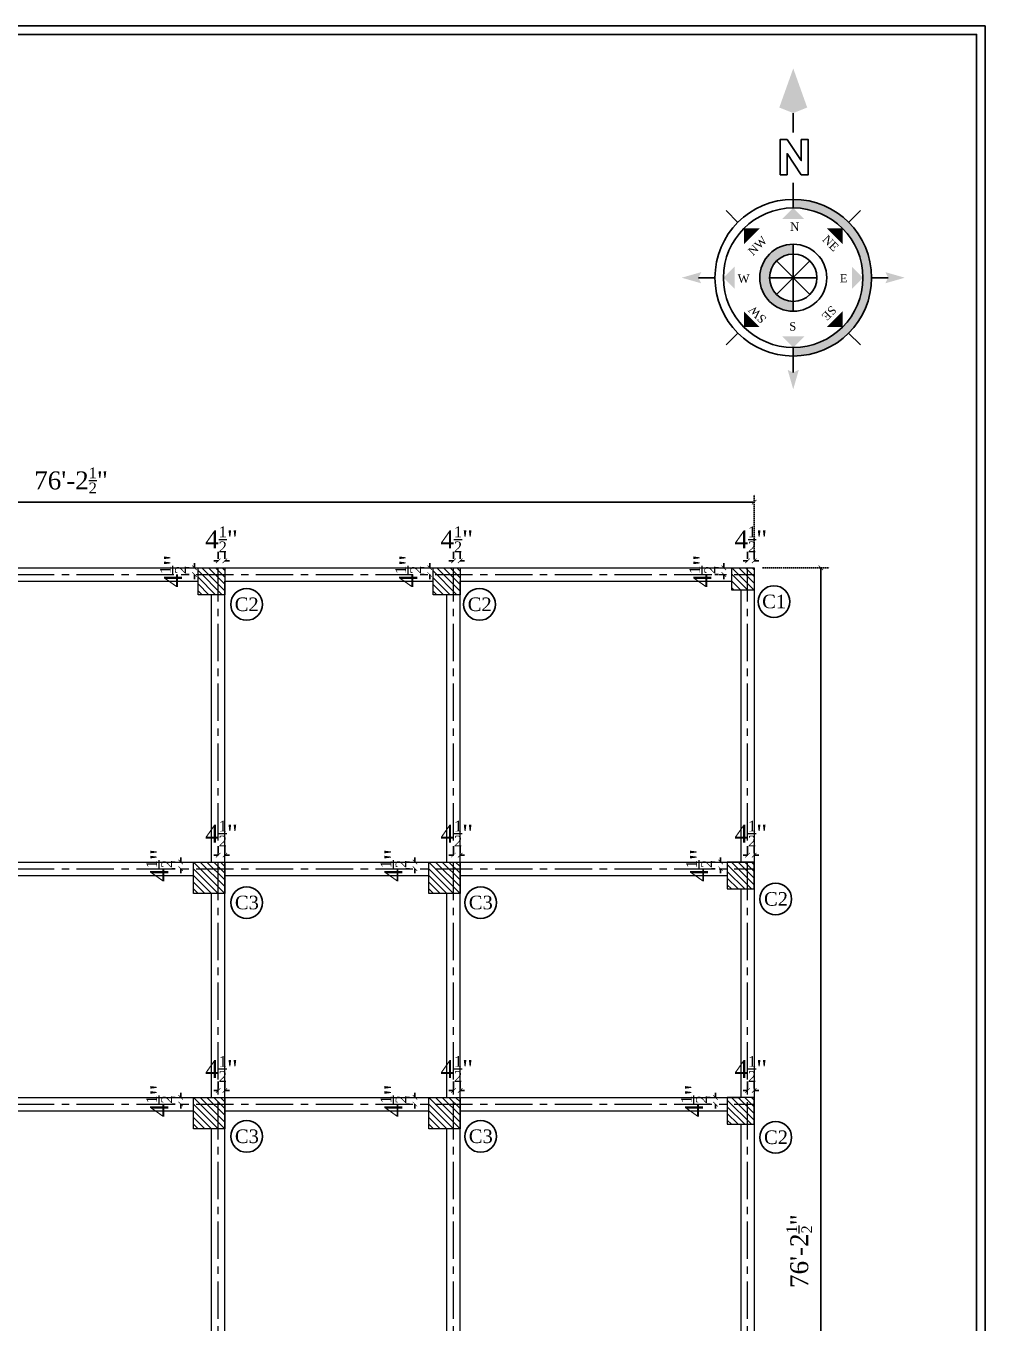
# Model space of a CAD drawing. Header units: feet. Extents: x 35006 to 48642, y 16494 to 18305.
# Drawn here: x 42553 to 43195, y 17437 to 18305 of the extents above; entities that cross this region are included whole.
import ezdxf
from ezdxf.enums import TextEntityAlignment as Align

# ---------------------------------------------------------------- set-up
doc = ezdxf.new("R2010")
doc.units = ezdxf.units.FT
doc.linetypes.add('CENTER', pattern=[2, 1.25, -0.25, 0.25, -0.25])
doc.linetypes.add('DOT2', pattern=[0.125, 0, -0.125])
for name, color, linetype in [('3', 3, 'Continuous'), ('ST DIM', 11, 'Continuous'), ('ST TEX', 3, 'Continuous')]:
    doc.layers.add(name, color=color, linetype=linetype)
for name, color, linetype, lineweight in [('Column', 1, 'Continuous', 15), ('Hatch', 9, 'Continuous', 9), ('ST GRIDS', 6, 'CENTER', 9), ('Wall', 3, 'Continuous', 13)]:
    doc.layers.add(name, color=color, linetype=linetype, lineweight=lineweight)
doc.styles.add('RomanS', font='times.ttf')
doc.dimstyles.new('1-1', dxfattribs={"dimtxt": 9, "dimasz": 5, "dimexe": 6, "dimexo": 6, "dimgap": 3, "dimtad": 1, "dimdec": 1, "dimzin": 0, "dimdsep": 46, "dimlunit": 4, "dimtxsty": 'RomanS', "dimblk": 'ARCHTICK', "dimcen": 0.09, "dimclrd": 256, "dimclre": 256, "dimclrt": 3, "dimadec": 0, "dimazin": 0, "dimtfac": 0.6, "dimtdec": 1, "dimtix": 1, "dimtofl": 0, "dimtmove": 1, "dimatfit": 0, "dimfxl": 1, "dimtolj": 1, "dimtzin": 0, "dimarcsym": 0})
pattern_1 = [(315, (2300.4924, 0), (2.24506403, 2.24506403), [])]

# ---------------------------------------------------------------- blocks, each defined once
blk = doc.blocks.new('_ArchTick')
at = {"color": 0, "const_width": 0.15}
blk.add_lwpolyline([(-0.5, -0.5), (0.5, 0.5)], dxfattribs=at)
blk = doc.blocks.new('*D34')
at = {"layer": 'Defpoints', "color": 0, "ltscale": 10, "transparency": 16777216}
for p in [(43040.68, 17986.66), (42126.28, 17942.71), (43040.68, 17942.71)]:
    blk.add_point(p, dxfattribs=at)
at = {"layer": 'ST DIM', "linetype": 'DOT2', "lineweight": -2, "ltscale": 10, "transparency": 16777216}
for p, q in [((42126.28, 17948.71), (42126.28, 17992.66)), ((43040.68, 17948.71), (43040.68, 17992.66))]:
    blk.add_line(p, q, dxfattribs=at)
at = {"layer": 'ST DIM', "lineweight": -2, "ltscale": 10, "transparency": 16777216}
blk.add_line((42126.28, 17986.66), (43040.68, 17986.66), dxfattribs=at)
at = {"layer": 'ST DIM', "lineweight": -2, "ltscale": 10, "transparency": 16777216, "xscale": 3, "yscale": 3, "zscale": 3, "rotation": 180}
blk.add_blockref('_ArchTick', (42126.28, 17986.66), dxfattribs=at)
at = {"layer": 'ST DIM', "lineweight": -2, "ltscale": 10, "transparency": 16777216, "xscale": 3, "yscale": 3, "zscale": 3}
blk.add_blockref('_ArchTick', (43040.68, 17986.66), dxfattribs=at)
at = {"layer": 'ST DIM', "color": 3, "lineweight": 13, "ltscale": 10, "transparency": 16777216, "insert": (42583.48, 18001.17), "char_height": 12, "attachment_point": 5, "style": 'RomanS'}
blk.add_mtext('\\A1;76\'-2{\\H0.6x;\\S1/2;}"', dxfattribs=at)
blk = doc.blocks.new('*D35')
at = {"layer": 'Defpoints', "color": 0, "ltscale": 10, "transparency": 16777216}
for p in [(43040.68, 17942.71), (43040.68, 17028.31), (43085.32, 17028.31)]:
    blk.add_point(p, dxfattribs=at)
at = {"layer": 'ST DIM', "linetype": 'DOT2', "lineweight": -2, "ltscale": 10, "transparency": 16777216}
for p, q in [((43046.68, 17942.71), (43091.32, 17942.71)), ((43046.68, 17028.31), (43091.32, 17028.31))]:
    blk.add_line(p, q, dxfattribs=at)
at = {"layer": 'ST DIM', "lineweight": -2, "ltscale": 10, "transparency": 16777216}
blk.add_line((43085.32, 17942.71), (43085.32, 17028.31), dxfattribs=at)
at = {"layer": 'ST DIM', "lineweight": -2, "ltscale": 10, "transparency": 16777216, "xscale": 3, "yscale": 3, "zscale": 3}
for p, rotation in [((43085.32, 17942.71), 90), ((43085.32, 17028.31), 270)]:
    blk.add_blockref('_ArchTick', p, dxfattribs=dict(at, rotation=rotation))
at = {"layer": 'ST DIM', "color": 3, "lineweight": 13, "ltscale": 10, "transparency": 16777216, "insert": (43070.82, 17485.51), "char_height": 12, "attachment_point": 5, "rotation": 90, "style": 'RomanS'}
blk.add_mtext('\\A1;76\'-2{\\H0.6x;\\S1/2;}"', dxfattribs=at)
blk = doc.blocks.new('*D82')
at = {"layer": 'Defpoints', "color": 0, "ltscale": 10, "transparency": 16777216}
for p in [(42686.44, 17947.36), (42681.94, 17942.71), (42686.44, 17942.71)]:
    blk.add_point(p, dxfattribs=at)
at = {"layer": 'ST DIM', "lineweight": -2, "ltscale": 10, "transparency": 16777216}
for p, q in [((42681.94, 17947.36), (42678.94, 17947.36)), ((42681.94, 17948.71), (42681.94, 17953.36)), ((42686.44, 17948.71), (42686.44, 17953.36)), ((42686.44, 17947.36), (42689.44, 17947.36))]:
    blk.add_line(p, q, dxfattribs=at)
at = {"layer": 'ST DIM', "lineweight": -2, "ltscale": 10, "transparency": 16777216, "xscale": 3, "yscale": 3, "zscale": 3}
blk.add_blockref('_ArchTick', (42681.94, 17947.36), dxfattribs=at)
at = {"layer": 'ST DIM', "lineweight": -2, "ltscale": 10, "transparency": 16777216, "xscale": 3, "yscale": 3, "zscale": 3, "rotation": 180}
blk.add_blockref('_ArchTick', (42686.44, 17947.36), dxfattribs=at)
at = {"layer": 'ST DIM', "color": 3, "lineweight": 13, "ltscale": 10, "transparency": 16777216, "insert": (42684.19, 17961.74), "char_height": 12, "attachment_point": 5, "style": 'RomanS'}
blk.add_mtext('\\A1;4{\\H0.6x;\\S1/2;}"', dxfattribs=at)
blk = doc.blocks.new('*D76')
at = {"layer": 'Defpoints', "color": 0, "ltscale": 10, "transparency": 16777216}
for p in [(42843.88, 17947.36), (42839.38, 17942.71), (42843.88, 17942.71)]:
    blk.add_point(p, dxfattribs=at)
at = {"layer": 'ST DIM', "lineweight": -2, "ltscale": 10, "transparency": 16777216}
for p, q in [((42839.38, 17947.36), (42836.38, 17947.36)), ((42839.38, 17948.71), (42839.38, 17953.36)), ((42843.88, 17948.71), (42843.88, 17953.36)), ((42843.88, 17947.36), (42846.88, 17947.36))]:
    blk.add_line(p, q, dxfattribs=at)
at = {"layer": 'ST DIM', "lineweight": -2, "ltscale": 10, "transparency": 16777216, "xscale": 3, "yscale": 3, "zscale": 3}
blk.add_blockref('_ArchTick', (42839.38, 17947.36), dxfattribs=at)
at = {"layer": 'ST DIM', "lineweight": -2, "ltscale": 10, "transparency": 16777216, "xscale": 3, "yscale": 3, "zscale": 3, "rotation": 180}
blk.add_blockref('_ArchTick', (42843.88, 17947.36), dxfattribs=at)
at = {"layer": 'ST DIM', "color": 3, "lineweight": 13, "ltscale": 10, "transparency": 16777216, "insert": (42841.63, 17961.74), "char_height": 12, "attachment_point": 5, "style": 'RomanS'}
blk.add_mtext('\\A1;4{\\H0.6x;\\S1/2;}"', dxfattribs=at)
blk = doc.blocks.new('*D77')
at = {"layer": 'Defpoints', "color": 0, "ltscale": 10, "transparency": 16777216}
for p in [(43040.68, 17947.36), (43036.18, 17942.71), (43040.68, 17942.71)]:
    blk.add_point(p, dxfattribs=at)
at = {"layer": 'ST DIM', "lineweight": -2, "ltscale": 10, "transparency": 16777216}
for p, q in [((43036.18, 17947.36), (43033.18, 17947.36)), ((43036.18, 17948.71), (43036.18, 17953.36)), ((43040.68, 17948.71), (43040.68, 17953.36)), ((43040.68, 17947.36), (43043.68, 17947.36))]:
    blk.add_line(p, q, dxfattribs=at)
at = {"layer": 'ST DIM', "lineweight": -2, "ltscale": 10, "transparency": 16777216, "xscale": 3, "yscale": 3, "zscale": 3}
blk.add_blockref('_ArchTick', (43036.18, 17947.36), dxfattribs=at)
at = {"layer": 'ST DIM', "lineweight": -2, "ltscale": 10, "transparency": 16777216, "xscale": 3, "yscale": 3, "zscale": 3, "rotation": 180}
blk.add_blockref('_ArchTick', (43040.68, 17947.36), dxfattribs=at)
at = {"layer": 'ST DIM', "color": 3, "lineweight": 13, "ltscale": 10, "transparency": 16777216, "insert": (43038.43, 17961.74), "char_height": 12, "attachment_point": 5, "style": 'RomanS'}
blk.add_mtext('\\A1;4{\\H0.6x;\\S1/2;}"', dxfattribs=at)
blk = doc.blocks.new('*D73')
at = {"layer": 'Defpoints', "color": 0, "ltscale": 10, "transparency": 16777216}
for p in [(42668.44, 17942.71), (42666.07, 17938.21), (42668.44, 17938.21)]:
    blk.add_point(p, dxfattribs=at)
at = {"layer": 'ST DIM', "lineweight": -2, "ltscale": 10, "transparency": 16777216}
for p, q in [((42662.44, 17942.71), (42660.07, 17942.71)), ((42666.07, 17942.71), (42666.07, 17945.71)), ((42662.44, 17938.21), (42660.07, 17938.21)), ((42666.07, 17938.21), (42666.07, 17935.21))]:
    blk.add_line(p, q, dxfattribs=at)
at = {"layer": 'ST DIM', "lineweight": -2, "ltscale": 10, "transparency": 16777216, "xscale": 3, "yscale": 3, "zscale": 3}
for p, rotation in [((42666.07, 17942.71), 270), ((42666.07, 17938.21), 90)]:
    blk.add_blockref('_ArchTick', p, dxfattribs=dict(at, rotation=rotation))
at = {"layer": 'ST DIM', "color": 3, "lineweight": 13, "ltscale": 10, "transparency": 16777216, "insert": (42651.69, 17940.46), "char_height": 12, "attachment_point": 5, "rotation": 90, "style": 'RomanS'}
blk.add_mtext('\\A1;4{\\H0.6x;\\S1/2;}"', dxfattribs=at)
blk = doc.blocks.new('*D74')
at = {"layer": 'Defpoints', "color": 0, "ltscale": 10, "transparency": 16777216}
for p in [(42825.88, 17942.71), (42823.51, 17938.21), (42825.88, 17938.21)]:
    blk.add_point(p, dxfattribs=at)
at = {"layer": 'ST DIM', "lineweight": -2, "ltscale": 10, "transparency": 16777216}
for p, q in [((42819.88, 17942.71), (42817.51, 17942.71)), ((42823.51, 17942.71), (42823.51, 17945.71)), ((42819.88, 17938.21), (42817.51, 17938.21)), ((42823.51, 17938.21), (42823.51, 17935.21))]:
    blk.add_line(p, q, dxfattribs=at)
at = {"layer": 'ST DIM', "lineweight": -2, "ltscale": 10, "transparency": 16777216, "xscale": 3, "yscale": 3, "zscale": 3}
for p, rotation in [((42823.51, 17942.71), 270), ((42823.51, 17938.21), 90)]:
    blk.add_blockref('_ArchTick', p, dxfattribs=dict(at, rotation=rotation))
at = {"layer": 'ST DIM', "color": 3, "lineweight": 13, "ltscale": 10, "transparency": 16777216, "insert": (42809.13, 17940.46), "char_height": 12, "attachment_point": 5, "rotation": 90, "style": 'RomanS'}
blk.add_mtext('\\A1;4{\\H0.6x;\\S1/2;}"', dxfattribs=at)
blk = doc.blocks.new('*D75')
at = {"layer": 'Defpoints', "color": 0, "ltscale": 10, "transparency": 16777216}
for p in [(43022.68, 17942.71), (43020.31, 17938.21), (43022.68, 17938.21)]:
    blk.add_point(p, dxfattribs=at)
at = {"layer": 'ST DIM', "lineweight": -2, "ltscale": 10, "transparency": 16777216}
for p, q in [((43016.68, 17942.71), (43014.31, 17942.71)), ((43020.31, 17942.71), (43020.31, 17945.71)), ((43016.68, 17938.21), (43014.31, 17938.21)), ((43020.31, 17938.21), (43020.31, 17935.21))]:
    blk.add_line(p, q, dxfattribs=at)
at = {"layer": 'ST DIM', "lineweight": -2, "ltscale": 10, "transparency": 16777216, "xscale": 3, "yscale": 3, "zscale": 3}
for p, rotation in [((43020.31, 17942.71), 270), ((43020.31, 17938.21), 90)]:
    blk.add_blockref('_ArchTick', p, dxfattribs=dict(at, rotation=rotation))
at = {"layer": 'ST DIM', "color": 3, "lineweight": 13, "ltscale": 10, "transparency": 16777216, "insert": (43005.93, 17940.46), "char_height": 12, "attachment_point": 5, "rotation": 90, "style": 'RomanS'}
blk.add_mtext('\\A1;4{\\H0.6x;\\S1/2;}"', dxfattribs=at)
blk = doc.blocks.new('*D64')
at = {"layer": 'Defpoints', "color": 0, "ltscale": 10, "transparency": 16777216}
for p in [(42686.44, 17750.51), (42681.94, 17745.86), (42686.44, 17745.86)]:
    blk.add_point(p, dxfattribs=at)
at = {"layer": 'ST DIM', "lineweight": -2, "ltscale": 10, "transparency": 16777216}
for p, q in [((42681.94, 17751.86), (42681.94, 17756.51)), ((42686.44, 17751.86), (42686.44, 17756.51)), ((42681.94, 17750.51), (42678.94, 17750.51)), ((42686.44, 17750.51), (42689.44, 17750.51))]:
    blk.add_line(p, q, dxfattribs=at)
at = {"layer": 'ST DIM', "lineweight": -2, "ltscale": 10, "transparency": 16777216, "xscale": 3, "yscale": 3, "zscale": 3}
blk.add_blockref('_ArchTick', (42681.94, 17750.51), dxfattribs=at)
at = {"layer": 'ST DIM', "lineweight": -2, "ltscale": 10, "transparency": 16777216, "xscale": 3, "yscale": 3, "zscale": 3, "rotation": 180}
blk.add_blockref('_ArchTick', (42686.44, 17750.51), dxfattribs=at)
at = {"layer": 'ST DIM', "color": 3, "lineweight": 13, "ltscale": 10, "transparency": 16777216, "insert": (42684.19, 17764.89), "char_height": 12, "attachment_point": 5, "style": 'RomanS'}
blk.add_mtext('\\A1;4{\\H0.6x;\\S1/2;}"', dxfattribs=at)
blk = doc.blocks.new('*D65')
at = {"layer": 'Defpoints', "color": 0, "ltscale": 10, "transparency": 16777216}
for p in [(42843.88, 17750.51), (42839.38, 17745.86), (42843.88, 17745.86)]:
    blk.add_point(p, dxfattribs=at)
at = {"layer": 'ST DIM', "lineweight": -2, "ltscale": 10, "transparency": 16777216}
for p, q in [((42839.38, 17751.86), (42839.38, 17756.51)), ((42843.88, 17751.86), (42843.88, 17756.51)), ((42839.38, 17750.51), (42836.38, 17750.51)), ((42843.88, 17750.51), (42846.88, 17750.51))]:
    blk.add_line(p, q, dxfattribs=at)
at = {"layer": 'ST DIM', "lineweight": -2, "ltscale": 10, "transparency": 16777216, "xscale": 3, "yscale": 3, "zscale": 3}
blk.add_blockref('_ArchTick', (42839.38, 17750.51), dxfattribs=at)
at = {"layer": 'ST DIM', "lineweight": -2, "ltscale": 10, "transparency": 16777216, "xscale": 3, "yscale": 3, "zscale": 3, "rotation": 180}
blk.add_blockref('_ArchTick', (42843.88, 17750.51), dxfattribs=at)
at = {"layer": 'ST DIM', "color": 3, "lineweight": 13, "ltscale": 10, "transparency": 16777216, "insert": (42841.63, 17764.89), "char_height": 12, "attachment_point": 5, "style": 'RomanS'}
blk.add_mtext('\\A1;4{\\H0.6x;\\S1/2;}"', dxfattribs=at)
blk = doc.blocks.new('*D66')
at = {"layer": 'Defpoints', "color": 0, "ltscale": 10, "transparency": 16777216}
for p in [(43040.68, 17750.51), (43036.18, 17745.86), (43040.68, 17745.86)]:
    blk.add_point(p, dxfattribs=at)
at = {"layer": 'ST DIM', "lineweight": -2, "ltscale": 10, "transparency": 16777216}
for p, q in [((43036.18, 17751.86), (43036.18, 17756.51)), ((43040.68, 17751.86), (43040.68, 17756.51)), ((43036.18, 17750.51), (43033.18, 17750.51)), ((43040.68, 17750.51), (43043.68, 17750.51))]:
    blk.add_line(p, q, dxfattribs=at)
at = {"layer": 'ST DIM', "lineweight": -2, "ltscale": 10, "transparency": 16777216, "xscale": 3, "yscale": 3, "zscale": 3}
blk.add_blockref('_ArchTick', (43036.18, 17750.51), dxfattribs=at)
at = {"layer": 'ST DIM', "lineweight": -2, "ltscale": 10, "transparency": 16777216, "xscale": 3, "yscale": 3, "zscale": 3, "rotation": 180}
blk.add_blockref('_ArchTick', (43040.68, 17750.51), dxfattribs=at)
at = {"layer": 'ST DIM', "color": 3, "lineweight": 13, "ltscale": 10, "transparency": 16777216, "insert": (43038.43, 17764.89), "char_height": 12, "attachment_point": 5, "style": 'RomanS'}
blk.add_mtext('\\A1;4{\\H0.6x;\\S1/2;}"', dxfattribs=at)
blk = doc.blocks.new('*D69')
at = {"layer": 'Defpoints', "color": 0, "ltscale": 10, "transparency": 16777216}
for p in [(42656.86, 17741.36), (42659.23, 17745.86), (42659.23, 17741.36)]:
    blk.add_point(p, dxfattribs=at)
at = {"layer": 'ST DIM', "lineweight": -2, "ltscale": 10, "transparency": 16777216}
for p, q in [((42656.86, 17745.86), (42656.86, 17748.86)), ((42653.23, 17745.86), (42650.86, 17745.86)), ((42653.23, 17741.36), (42650.86, 17741.36)), ((42656.86, 17741.36), (42656.86, 17738.36))]:
    blk.add_line(p, q, dxfattribs=at)
at = {"layer": 'ST DIM', "lineweight": -2, "ltscale": 10, "transparency": 16777216, "xscale": 3, "yscale": 3, "zscale": 3}
for p, rotation in [((42656.86, 17745.86), 270), ((42656.86, 17741.36), 90)]:
    blk.add_blockref('_ArchTick', p, dxfattribs=dict(at, rotation=rotation))
at = {"layer": 'ST DIM', "color": 3, "lineweight": 13, "ltscale": 10, "transparency": 16777216, "insert": (42642.48, 17743.61), "char_height": 12, "attachment_point": 5, "rotation": 90, "style": 'RomanS'}
blk.add_mtext('\\A1;4{\\H0.6x;\\S1/2;}"', dxfattribs=at)
blk = doc.blocks.new('*D70')
at = {"layer": 'Defpoints', "color": 0, "ltscale": 10, "transparency": 16777216}
for p in [(42813.63, 17741.36), (42816, 17745.86), (42816, 17741.36)]:
    blk.add_point(p, dxfattribs=at)
at = {"layer": 'ST DIM', "lineweight": -2, "ltscale": 10, "transparency": 16777216}
for p, q in [((42813.63, 17745.86), (42813.63, 17748.86)), ((42810, 17745.86), (42807.63, 17745.86)), ((42810, 17741.36), (42807.63, 17741.36)), ((42813.63, 17741.36), (42813.63, 17738.36))]:
    blk.add_line(p, q, dxfattribs=at)
at = {"layer": 'ST DIM', "lineweight": -2, "ltscale": 10, "transparency": 16777216, "xscale": 3, "yscale": 3, "zscale": 3}
for p, rotation in [((42813.63, 17745.86), 270), ((42813.63, 17741.36), 90)]:
    blk.add_blockref('_ArchTick', p, dxfattribs=dict(at, rotation=rotation))
at = {"layer": 'ST DIM', "color": 3, "lineweight": 13, "ltscale": 10, "transparency": 16777216, "insert": (42799.24, 17743.61), "char_height": 12, "attachment_point": 5, "rotation": 90, "style": 'RomanS'}
blk.add_mtext('\\A1;4{\\H0.6x;\\S1/2;}"', dxfattribs=at)
blk = doc.blocks.new('*D71')
at = {"layer": 'Defpoints', "color": 0, "ltscale": 10, "transparency": 16777216}
for p in [(43018.17, 17741.36), (43020.53, 17745.86), (43020.53, 17741.36)]:
    blk.add_point(p, dxfattribs=at)
at = {"layer": 'ST DIM', "lineweight": -2, "ltscale": 10, "transparency": 16777216}
for p, q in [((43018.17, 17745.86), (43018.17, 17748.86)), ((43014.53, 17745.86), (43012.17, 17745.86)), ((43014.53, 17741.36), (43012.17, 17741.36)), ((43018.17, 17741.36), (43018.17, 17738.36))]:
    blk.add_line(p, q, dxfattribs=at)
at = {"layer": 'ST DIM', "lineweight": -2, "ltscale": 10, "transparency": 16777216, "xscale": 3, "yscale": 3, "zscale": 3}
for p, rotation in [((43018.17, 17745.86), 270), ((43018.17, 17741.36), 90)]:
    blk.add_blockref('_ArchTick', p, dxfattribs=dict(at, rotation=rotation))
at = {"layer": 'ST DIM', "color": 3, "lineweight": 13, "ltscale": 10, "transparency": 16777216, "insert": (43003.78, 17743.61), "char_height": 12, "attachment_point": 5, "rotation": 90, "style": 'RomanS'}
blk.add_mtext('\\A1;4{\\H0.6x;\\S1/2;}"', dxfattribs=at)
blk = doc.blocks.new('*D40')
at = {"layer": 'Defpoints', "color": 0, "ltscale": 10, "transparency": 16777216}
for p in [(42686.44, 17593.03), (42681.94, 17588.38), (42686.44, 17588.38)]:
    blk.add_point(p, dxfattribs=at)
at = {"layer": 'ST DIM', "lineweight": -2, "ltscale": 10, "transparency": 16777216}
for p, q in [((42681.94, 17593.03), (42678.94, 17593.03)), ((42681.94, 17594.38), (42681.94, 17599.03)), ((42686.44, 17594.38), (42686.44, 17599.03)), ((42686.44, 17593.03), (42689.44, 17593.03))]:
    blk.add_line(p, q, dxfattribs=at)
at = {"layer": 'ST DIM', "lineweight": -2, "ltscale": 10, "transparency": 16777216, "xscale": 3, "yscale": 3, "zscale": 3}
blk.add_blockref('_ArchTick', (42681.94, 17593.03), dxfattribs=at)
at = {"layer": 'ST DIM', "lineweight": -2, "ltscale": 10, "transparency": 16777216, "xscale": 3, "yscale": 3, "zscale": 3, "rotation": 180}
blk.add_blockref('_ArchTick', (42686.44, 17593.03), dxfattribs=at)
at = {"layer": 'ST DIM', "color": 3, "lineweight": 13, "ltscale": 10, "transparency": 16777216, "insert": (42684.19, 17607.42), "char_height": 12, "attachment_point": 5, "style": 'RomanS'}
blk.add_mtext('\\A1;4{\\H0.6x;\\S1/2;}"', dxfattribs=at)
blk = doc.blocks.new('*D41')
at = {"layer": 'Defpoints', "color": 0, "ltscale": 10, "transparency": 16777216}
for p in [(42843.88, 17593.03), (42839.38, 17588.38), (42843.88, 17588.38)]:
    blk.add_point(p, dxfattribs=at)
at = {"layer": 'ST DIM', "lineweight": -2, "ltscale": 10, "transparency": 16777216}
for p, q in [((42839.38, 17593.03), (42836.38, 17593.03)), ((42839.38, 17594.38), (42839.38, 17599.03)), ((42843.88, 17594.38), (42843.88, 17599.03)), ((42843.88, 17593.03), (42846.88, 17593.03))]:
    blk.add_line(p, q, dxfattribs=at)
at = {"layer": 'ST DIM', "lineweight": -2, "ltscale": 10, "transparency": 16777216, "xscale": 3, "yscale": 3, "zscale": 3}
blk.add_blockref('_ArchTick', (42839.38, 17593.03), dxfattribs=at)
at = {"layer": 'ST DIM', "lineweight": -2, "ltscale": 10, "transparency": 16777216, "xscale": 3, "yscale": 3, "zscale": 3, "rotation": 180}
blk.add_blockref('_ArchTick', (42843.88, 17593.03), dxfattribs=at)
at = {"layer": 'ST DIM', "color": 3, "lineweight": 13, "ltscale": 10, "transparency": 16777216, "insert": (42841.63, 17607.42), "char_height": 12, "attachment_point": 5, "style": 'RomanS'}
blk.add_mtext('\\A1;4{\\H0.6x;\\S1/2;}"', dxfattribs=at)
blk = doc.blocks.new('*D42')
at = {"layer": 'Defpoints', "color": 0, "ltscale": 10, "transparency": 16777216}
for p in [(43040.68, 17593.03), (43036.18, 17588.38), (43040.68, 17588.38)]:
    blk.add_point(p, dxfattribs=at)
at = {"layer": 'ST DIM', "lineweight": -2, "ltscale": 10, "transparency": 16777216}
for p, q in [((43036.18, 17593.03), (43033.18, 17593.03)), ((43036.18, 17594.38), (43036.18, 17599.03)), ((43040.68, 17594.38), (43040.68, 17599.03)), ((43040.68, 17593.03), (43043.68, 17593.03))]:
    blk.add_line(p, q, dxfattribs=at)
at = {"layer": 'ST DIM', "lineweight": -2, "ltscale": 10, "transparency": 16777216, "xscale": 3, "yscale": 3, "zscale": 3}
blk.add_blockref('_ArchTick', (43036.18, 17593.03), dxfattribs=at)
at = {"layer": 'ST DIM', "lineweight": -2, "ltscale": 10, "transparency": 16777216, "xscale": 3, "yscale": 3, "zscale": 3, "rotation": 180}
blk.add_blockref('_ArchTick', (43040.68, 17593.03), dxfattribs=at)
at = {"layer": 'ST DIM', "color": 3, "lineweight": 13, "ltscale": 10, "transparency": 16777216, "insert": (43038.43, 17607.42), "char_height": 12, "attachment_point": 5, "style": 'RomanS'}
blk.add_mtext('\\A1;4{\\H0.6x;\\S1/2;}"', dxfattribs=at)
blk = doc.blocks.new('*D45')
at = {"layer": 'Defpoints', "color": 0, "ltscale": 10, "transparency": 16777216}
for p in [(42656.86, 17583.88), (42659.23, 17588.38), (42659.23, 17583.88)]:
    blk.add_point(p, dxfattribs=at)
at = {"layer": 'ST DIM', "lineweight": -2, "ltscale": 10, "transparency": 16777216}
for p, q in [((42653.23, 17588.38), (42650.86, 17588.38)), ((42653.23, 17583.88), (42650.86, 17583.88)), ((42656.86, 17588.38), (42656.86, 17591.38)), ((42656.86, 17583.88), (42656.86, 17580.88))]:
    blk.add_line(p, q, dxfattribs=at)
at = {"layer": 'ST DIM', "lineweight": -2, "ltscale": 10, "transparency": 16777216, "xscale": 3, "yscale": 3, "zscale": 3}
for p, rotation in [((42656.86, 17588.38), 270), ((42656.86, 17583.88), 90)]:
    blk.add_blockref('_ArchTick', p, dxfattribs=dict(at, rotation=rotation))
at = {"layer": 'ST DIM', "color": 3, "lineweight": 13, "ltscale": 10, "transparency": 16777216, "insert": (42642.48, 17586.13), "char_height": 12, "attachment_point": 5, "rotation": 90, "style": 'RomanS'}
blk.add_mtext('\\A1;4{\\H0.6x;\\S1/2;}"', dxfattribs=at)
blk = doc.blocks.new('*D46')
at = {"layer": 'Defpoints', "color": 0, "ltscale": 10, "transparency": 16777216}
for p in [(42813.63, 17583.88), (42816, 17588.38), (42816, 17583.88)]:
    blk.add_point(p, dxfattribs=at)
at = {"layer": 'ST DIM', "lineweight": -2, "ltscale": 10, "transparency": 16777216}
for p, q in [((42810, 17588.38), (42807.63, 17588.38)), ((42810, 17583.88), (42807.63, 17583.88)), ((42813.63, 17588.38), (42813.63, 17591.38)), ((42813.63, 17583.88), (42813.63, 17580.88))]:
    blk.add_line(p, q, dxfattribs=at)
at = {"layer": 'ST DIM', "lineweight": -2, "ltscale": 10, "transparency": 16777216, "xscale": 3, "yscale": 3, "zscale": 3}
for p, rotation in [((42813.63, 17588.38), 270), ((42813.63, 17583.88), 90)]:
    blk.add_blockref('_ArchTick', p, dxfattribs=dict(at, rotation=rotation))
at = {"layer": 'ST DIM', "color": 3, "lineweight": 13, "ltscale": 10, "transparency": 16777216, "insert": (42799.24, 17586.13), "char_height": 12, "attachment_point": 5, "rotation": 90, "style": 'RomanS'}
blk.add_mtext('\\A1;4{\\H0.6x;\\S1/2;}"', dxfattribs=at)
blk = doc.blocks.new('*D47')
at = {"layer": 'Defpoints', "color": 0, "ltscale": 10, "transparency": 16777216}
for p in [(43014.76, 17583.88), (43017.13, 17588.38), (43017.13, 17583.88)]:
    blk.add_point(p, dxfattribs=at)
at = {"layer": 'ST DIM', "lineweight": -2, "ltscale": 10, "transparency": 16777216}
for p, q in [((43011.13, 17588.38), (43008.76, 17588.38)), ((43011.13, 17583.88), (43008.76, 17583.88)), ((43014.76, 17588.38), (43014.76, 17591.38)), ((43014.76, 17583.88), (43014.76, 17580.88))]:
    blk.add_line(p, q, dxfattribs=at)
at = {"layer": 'ST DIM', "lineweight": -2, "ltscale": 10, "transparency": 16777216, "xscale": 3, "yscale": 3, "zscale": 3}
for p, rotation in [((43014.76, 17588.38), 270), ((43014.76, 17583.88), 90)]:
    blk.add_blockref('_ArchTick', p, dxfattribs=dict(at, rotation=rotation))
at = {"layer": 'ST DIM', "color": 3, "lineweight": 13, "ltscale": 10, "transparency": 16777216, "insert": (43000.37, 17586.13), "char_height": 12, "attachment_point": 5, "rotation": 90, "style": 'RomanS'}
blk.add_mtext('\\A1;4{\\H0.6x;\\S1/2;}"', dxfattribs=at)
blk = doc.blocks.new('upnorth')
at = {"linetype": 'ByBlock', "lineweight": -2}
h = blk.add_hatch(color=0, dxfattribs=at)
h.paths.add_polyline_path([(-8405.4, -28927.04), (-8405.4, -28930.36, 1), (-8405.4, -28869.7), (-8405.4, -28873.02, -1)])
h.paths.add_polyline_path([(-8405.4, -28890.86), (-8405.4, -28887.07, 1), (-8405.4, -28913), (-8405.4, -28909.2, -1)])
at = {"color": 0, "linetype": 'ByBlock', "lineweight": -2}
for p, q in [((-8405.4, -28843.85), (-8405.4, -28836.29)), ((-8405.4, -28869.7), (-8405.4, -28863.3)), ((-8405.4, -28869.7), (-8405.4, -28873.02)), ((-8426.85, -28878.59), (-8431.37, -28874.06)), ((-8383.95, -28878.59), (-8379.42, -28874.06)), ((-8405.4, -28890.86), (-8405.4, -28887.07)), ((-8405.4, -28909.2), (-8405.4, -28890.86)), ((-8405.4, -28890.86), (-8405.4, -28909.2)), ((-8411.88, -28906.51), (-8398.92, -28893.55)), ((-8398.92, -28906.51), (-8411.88, -28893.55)), ((-8398.92, -28893.55), (-8411.88, -28906.51)), ((-8411.88, -28893.55), (-8398.92, -28906.51)), ((-8435.73, -28900.03), (-8442.13, -28900.03)), ((-8414.57, -28900.03), (-8396.23, -28900.03)), ((-8396.23, -28900.03), (-8414.57, -28900.03)), ((-8375.07, -28900.03), (-8368.66, -28900.03)), ((-8405.4, -28909.2), (-8405.4, -28913)), ((-8426.85, -28921.48), (-8431.37, -28926.01)), ((-8383.95, -28921.48), (-8379.42, -28926.01)), ((-8405.4, -28930.36), (-8405.4, -28927.04)), ((-8405.4, -28930.36), (-8405.4, -28936.77))]:
    blk.add_line(p, q, dxfattribs=at)
blk.add_lwpolyline([(-8410.5, -28860.15), (-8410.5, -28846.54), (-8407.78, -28846.54), (-8402.33, -28854.7), (-8402.33, -28846.54), (-8399.61, -28846.54), (-8399.61, -28860.15), (-8402.33, -28860.15), (-8407.78, -28851.98), (-8407.78, -28860.15)], close=True, dxfattribs=at)
for radius in [30.33, 27.01, 12.97, 9.17]:
    blk.add_circle((-8405.4, -28900.03), radius, dxfattribs=at)
for points in [[(-8405.4, -28819), (-8410.8, -28834.12), (-8405.4, -28836.29)], [(-8405.4, -28836.29), (-8400, -28834.12), (-8405.4, -28819)], [(-8405.4, -28873.02), (-8401.08, -28877.34), (-8409.72, -28877.34)], [(-8424.5, -28880.93), (-8418.39, -28880.93), (-8424.5, -28887.04)], [(-8386.3, -28880.93), (-8386.3, -28887.04), (-8392.41, -28880.93)], [(-8448.62, -28900.03), (-8441.05, -28897.87), (-8442.13, -28900.03)], [(-8432.41, -28900.03), (-8428.09, -28895.71), (-8428.09, -28904.35)], [(-8378.39, -28900.03), (-8382.71, -28904.35), (-8382.71, -28895.71)], [(-8369.74, -28897.87), (-8368.66, -28900.03), (-8362.18, -28900.03)], [(-8441.05, -28902.19), (-8442.13, -28900.03), (-8448.62, -28900.03)], [(-8362.18, -28900.03), (-8369.74, -28902.19), (-8368.66, -28900.03)], [(-8424.5, -28919.13), (-8424.5, -28913.02), (-8418.39, -28919.13)], [(-8386.3, -28919.13), (-8392.41, -28919.13), (-8386.3, -28913.02)], [(-8405.4, -28927.04), (-8409.72, -28922.72), (-8401.08, -28922.72)], [(-8405.4, -28943.25), (-8407.56, -28935.69), (-8405.4, -28936.77)], [(-8403.24, -28935.69), (-8405.4, -28936.77), (-8405.4, -28943.25)]]:
    blk.add_solid(points, dxfattribs=at)
at = {"color": 0, "linetype": 'ByBlock', "lineweight": -2, "style": 'RomanS'}
for s, p in [('N', (-8404.85, -28881.88)), ('W', (-8424.62, -28902)), ('E', (-8385.89, -28901.83)), ('S', (-8405.58, -28920.49))]:
    blk.add_text(s, height=3.24, dxfattribs=at).set_placement(p, align=Align.CENTER)
for s, rotation, p in [('NW', 45, (-8418.11, -28888.81)), ('NE', 315, (-8392.05, -28887.81)), ('SW', 135, (-8418.15, -28913.14)), ('SE', 225, (-8392.67, -28912.63))]:
    blk.add_text(s, height=3.241, rotation=rotation, dxfattribs=at).set_placement(p, align=Align.CENTER)

msp = doc.modelspace()

# ---------------------------------------------------------------- hatches: boundary and pattern name
at = {"layer": 'Hatch', "lineweight": 9, "transparency": 33554505}
h = msp.add_hatch(dxfattribs=at)
h.set_pattern_fill('ANSI31', color=253, angle=-90)
h.set_pattern_definition(pattern_1)
h.paths.add_polyline_path([(42668.44, 17942.71), (42668.44, 17924.71), (42686.44, 17924.71), (42686.44, 17942.71)])
h = msp.add_hatch(dxfattribs=at)
h.set_pattern_fill('ANSI31', color=253, angle=-90)
h.set_pattern_definition(pattern_1)
h.paths.add_polyline_path([(42825.88, 17942.71), (42825.88, 17924.71), (42843.88, 17924.71), (42843.88, 17942.71)])
h = msp.add_hatch(dxfattribs=at)
h.set_pattern_fill('ANSI31', color=253, angle=-90)
h.set_pattern_definition(pattern_1)
h.paths.add_polyline_path([(43025.68, 17927.71), (43040.68, 17927.71), (43040.68, 17942.71), (43025.68, 17942.71)])
h = msp.add_hatch(dxfattribs=at)
h.set_pattern_fill('ANSI31', color=253, angle=-90)
h.set_pattern_definition([(315, (2654.8044, 0), (2.24506403, 2.24506403), [])])
h.paths.add_polyline_path([(42686.44, 17745.86), (42665.44, 17745.86), (42665.44, 17724.86), (42686.44, 17724.86)])
h = msp.add_hatch(dxfattribs=at)
h.set_pattern_fill('ANSI31', color=253, angle=-90)
h.set_pattern_definition([(315, (2812.2444, 0), (2.24506403, 2.24506403), [])])
h.paths.add_polyline_path([(42843.88, 17745.86), (42822.88, 17745.86), (42822.88, 17724.86), (42843.88, 17724.86)])
h = msp.add_hatch(dxfattribs=at)
h.set_pattern_fill('ANSI31', color=253, angle=-90)
h.set_pattern_definition([(315, (2300.4924, 157.4784), (2.24506403, 2.24506403), [])])
h.paths.add_polyline_path([(43022.68, 17745.86), (43022.68, 17727.86), (43040.68, 17727.86), (43040.68, 17745.86)])
h = msp.add_hatch(dxfattribs=at)
h.set_pattern_fill('ANSI31', color=253, angle=-90)
h.set_pattern_definition([(315, (2654.8044, -157.4784), (2.24506403, 2.24506403), [])])
h.paths.add_polyline_path([(42686.44, 17588.38), (42665.44, 17588.38), (42665.44, 17567.38), (42686.44, 17567.38)])
h = msp.add_hatch(dxfattribs=at)
h.set_pattern_fill('ANSI31', color=253, angle=-90)
h.set_pattern_definition([(315, (2812.2444, -157.4784), (2.24506403, 2.24506403), [])])
h.paths.add_polyline_path([(42843.88, 17588.38), (42822.88, 17588.38), (42822.88, 17567.38), (42843.88, 17567.38)])
h = msp.add_hatch(dxfattribs=at)
h.set_pattern_fill('ANSI31', color=253, angle=-90)
h.set_pattern_definition(pattern_1)
h.paths.add_polyline_path([(43022.68, 17588.38), (43022.68, 17570.38), (43040.68, 17570.38), (43040.68, 17588.38)])

# ---------------------------------------------------------------- linework, layer by layer
for points in [[(43195.18, 16494.33), (41911.39, 16494.33), (41911.39, 18305.25), (43195.18, 18305.25)], [(43189.48, 16500.03), (41917.09, 16500.03), (41917.09, 18299.55), (43189.48, 18299.55)]]:
    msp.add_lwpolyline(points, close=True)
for centre in [(43053.91, 17920.11), (42700.92, 17918.2), (42856.83, 17918.2), (43055.12, 17721.08), (42701.04, 17718.68), (42857.58, 17718.68), (42701.04, 17562.28), (42857.58, 17562.28), (43055.12, 17561.62)]:
    msp.add_circle(centre, 10.61)
at = {"layer": 'Column', "lineweight": 18}
for points in [[(42668.44, 17942.71), (42686.44, 17942.71), (42686.44, 17924.71), (42668.44, 17924.71)], [(42825.88, 17942.71), (42843.88, 17942.71), (42843.88, 17924.71), (42825.88, 17924.71)], [(43025.68, 17942.71), (43040.68, 17942.71), (43040.68, 17927.71), (43025.68, 17927.71)], [(42665.44, 17745.86), (42686.44, 17745.86), (42686.44, 17724.86), (42665.44, 17724.86)], [(42822.88, 17745.86), (42843.88, 17745.86), (42843.88, 17724.86), (42822.88, 17724.86)], [(43040.68, 17745.86), (43022.68, 17745.86), (43022.68, 17727.86), (43040.68, 17727.86)], [(42665.44, 17588.38), (42686.44, 17588.38), (42686.44, 17567.38), (42665.44, 17567.38)], [(42822.88, 17588.38), (42843.88, 17588.38), (42843.88, 17567.38), (42822.88, 17567.38)], [(43040.68, 17588.38), (43022.68, 17588.38), (43022.68, 17570.38), (43040.68, 17570.38)]]:
    msp.add_lwpolyline(points, close=True, dxfattribs=at)
at = {"layer": 'ST GRIDS', "color": 251, "lineweight": 13, "ltscale": 20}
for p, q in [((42681.94, 16920.25), (42681.94, 17942.71)), ((42839.38, 16920.25), (42839.38, 17942.71)), ((43036.18, 16920.25), (43036.18, 17942.71)), ((42027.22, 17938.21), (43040.68, 17938.21)), ((42027.22, 17741.36), (43040.68, 17741.36)), ((42027.22, 17583.88), (43040.68, 17583.88))]:
    msp.add_line(p, q, dxfattribs=at)
at = {"layer": 'Wall', "lineweight": 15}
for p, q in [((42126.28, 17942.71), (43040.68, 17942.71)), ((43040.68, 17942.71), (43040.68, 17028.31)), ((42489.52, 17933.71), (42668.44, 17933.71)), ((42686.44, 17933.71), (42825.88, 17933.71)), ((42686.44, 17037.31), (42686.44, 17933.71)), ((42843.88, 17933.71), (43025.68, 17933.71)), ((42843.88, 17037.31), (42843.88, 17933.71)), ((42677.44, 17745.86), (42677.44, 17924.71)), ((42834.88, 17745.86), (42834.88, 17924.71)), ((43031.68, 17927.71), (43031.68, 17745.86)), ((42489.52, 17745.86), (42677.44, 17745.86)), ((42686.44, 17745.86), (42834.88, 17745.86)), ((42843.88, 17745.86), (43040.68, 17745.86)), ((42489.52, 17736.86), (42665.44, 17736.86)), ((42686.44, 17736.86), (42822.88, 17736.86)), ((42843.88, 17736.86), (43022.68, 17736.86)), ((42677.44, 17588.38), (42677.44, 17724.86)), ((42834.88, 17588.38), (42834.88, 17724.86)), ((43031.68, 17727.86), (43031.68, 17588.38)), ((42135.28, 17588.38), (43031.68, 17588.38)), ((42489.52, 17579.38), (42665.44, 17579.38)), ((42686.44, 17579.38), (42822.88, 17579.38)), ((42843.88, 17579.38), (43022.68, 17579.38)), ((42677.44, 17391.53), (42677.44, 17567.38)), ((42834.88, 17391.53), (42834.88, 17567.38)), ((43031.68, 17570.38), (43031.68, 17391.53))]:
    msp.add_line(p, q, dxfattribs=at)

# ---------------------------------------------------------------- block references
at = {"layer": '3', "color": 0, "xscale": 1.728, "yscale": 1.728, "zscale": 1.728}
msp.add_blockref('upnorth', (57591.34, 68076.04), dxfattribs=at)

# ---------------------------------------------------------------- texts
at = {"layer": 'ST TEX', "color": 3, "lineweight": -3, "transparency": 33554684, "style": 'RomanS'}
for s, p in [('C2', (42693.02, 17913.74)), ('C2', (42848.93, 17913.74)), ('C1', (43046.01, 17915.65)), ('C3', (42693.15, 17714.22)), ('C3', (42849.68, 17714.22)), ('C2', (43047.22, 17716.62)), ('C3', (42693.15, 17557.82)), ('C3', (42849.68, 17557.82)), ('C2', (43047.22, 17557.16))]:
    msp.add_text(s, height=9.1, dxfattribs=at).set_placement(p)

# ---------------------------------------------------------------- dimensions: what is measured, and where the dimension line sits
at = {"layer": 'ST DIM', "lineweight": 13, "ltscale": 10}
for base, p1, p2, picture, middle in [((43040.68, 17986.66), (42126.28, 17942.71), (43040.68, 17942.71), '*D34', (42583.48, 18001.17)), ((42686.44, 17947.36), (42681.94, 17942.71), (42686.44, 17942.71), '*D82', (42684.19, 17961.74)), ((42843.88, 17947.36), (42839.38, 17942.71), (42843.88, 17942.71), '*D76', (42841.63, 17961.74)), ((43040.68, 17947.36), (43036.18, 17942.71), (43040.68, 17942.71), '*D77', (43038.43, 17961.74)), ((42686.44, 17750.51), (42681.94, 17745.86), (42686.44, 17745.86), '*D64', (42684.19, 17764.89)), ((42843.88, 17750.51), (42839.38, 17745.86), (42843.88, 17745.86), '*D65', (42841.63, 17764.89)), ((43040.68, 17750.51), (43036.18, 17745.86), (43040.68, 17745.86), '*D66', (43038.43, 17764.89)), ((42686.44, 17593.03), (42681.94, 17588.38), (42686.44, 17588.38), '*D40', (42684.19, 17607.42)), ((42843.88, 17593.03), (42839.38, 17588.38), (42843.88, 17588.38), '*D41', (42841.63, 17607.42)), ((43040.68, 17593.03), (43036.18, 17588.38), (43040.68, 17588.38), '*D42', (43038.43, 17607.42))]:
    dim = msp.add_linear_dim(base=base, p1=p1, p2=p2, dimstyle='1-1', override={"dimtxt": 12, "dimasz": 3, "dimgap": 6, "dimpost": '\\X'}, dxfattribs=at)
    dim.commit()
    dim.dimension.update_dxf_attribs({"geometry": picture, "text_midpoint": middle})
for base, p1, p2, picture, middle in [((42666.07, 17938.21), (42668.44, 17942.71), (42668.44, 17938.21), '*D73', (42651.69, 17940.46)), ((42823.51, 17938.21), (42825.88, 17942.71), (42825.88, 17938.21), '*D74', (42809.13, 17940.46)), ((43020.31, 17938.21), (43022.68, 17942.71), (43022.68, 17938.21), '*D75', (43005.93, 17940.46)), ((43085.32, 17028.31), (43040.68, 17942.71), (43040.68, 17028.31), '*D35', (43070.82, 17485.51)), ((42656.86, 17741.36), (42659.23, 17745.86), (42659.23, 17741.36), '*D69', (42642.48, 17743.61)), ((42813.63, 17741.36), (42816, 17745.86), (42816, 17741.36), '*D70', (42799.24, 17743.61)), ((43018.17, 17741.36), (43020.53, 17745.86), (43020.53, 17741.36), '*D71', (43003.78, 17743.61)), ((42656.86, 17583.88), (42659.23, 17588.38), (42659.23, 17583.88), '*D45', (42642.48, 17586.13)), ((42813.63, 17583.88), (42816, 17588.38), (42816, 17583.88), '*D46', (42799.24, 17586.13)), ((43014.76, 17583.88), (43017.13, 17588.38), (43017.13, 17583.88), '*D47', (43000.37, 17586.13))]:
    dim = msp.add_linear_dim(base=base, p1=p1, p2=p2, angle=90, dimstyle='1-1', override={"dimtxt": 12, "dimasz": 3, "dimgap": 6, "dimpost": '\\X'}, dxfattribs=at)
    dim.commit()
    dim.dimension.update_dxf_attribs({"geometry": picture, "text_midpoint": middle})

doc.saveas('drawing.dxf')
